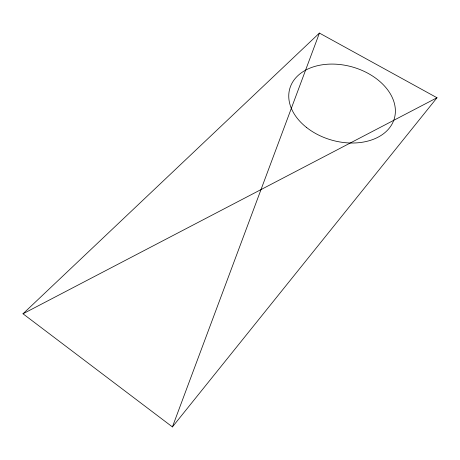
<?xml version="1.0" encoding="UTF-8"?>
<svg xmlns="http://www.w3.org/2000/svg" width="460" height="460" viewBox="0 0 460 460"><rect width="100%" height="100%" fill="white"/><g stroke="black" fill="none" stroke-linecap="round" stroke-linejoin="round"><path stroke-width="0.69" d="M172.414 426.92L319.424 33.08L437 97.756L172.414 426.92L23 313.783L319.424 33.08M23 313.783L437 97.756M306.44 127.391A54.366 38.002 15.9 0 0 394.231 118.876A54.366 38.002 15.9 0 0 325.542 64.388A54.366 38.002 15.9 0 0 306.44 127.391"/></g></svg>
